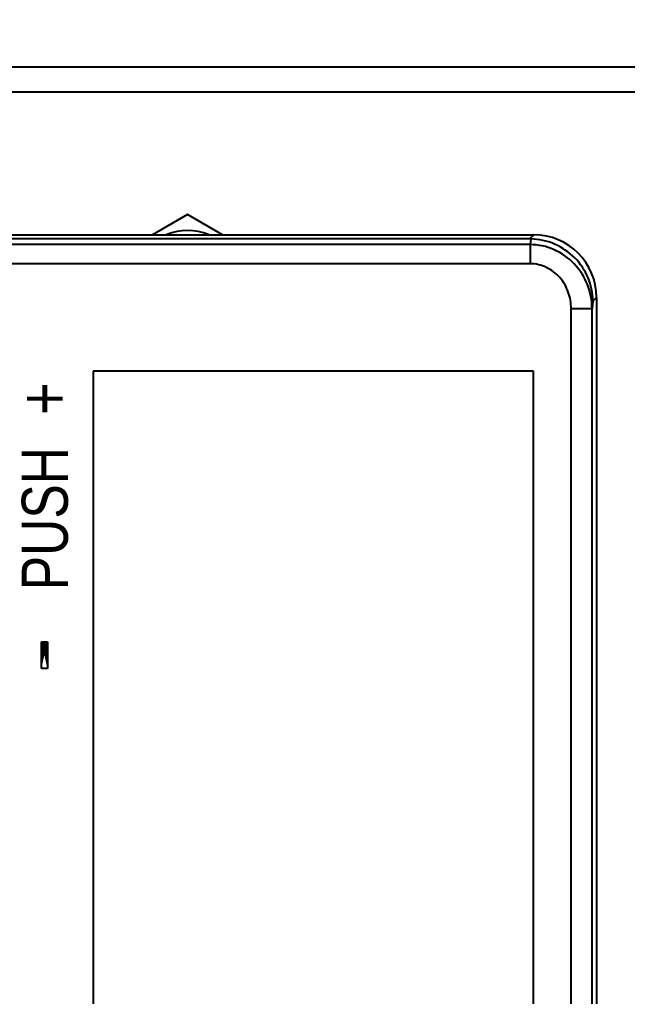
# Model space of a CAD drawing. Header units: millimetres. Extents: x -1493 to -686, y 1310 to 1867.
# Drawn here: x -1089.57 to -1060.57, y 1739.67 to 1786.26 of the extents above; entities that cross this region are included whole.
import ezdxf

# ---------------------------------------------------------------- set-up
doc = ezdxf.new("R2010")
doc.units = ezdxf.units.MM
doc.header["$PDMODE"] = 3
doc.header["$PDSIZE"] = 1.5
doc.linetypes.add('HIDDEN', pattern=[3.525, 2.35, -1.175])
doc.layers.get('0').update_dxf_attribs({"linetype": 'CONTINUOUS'})
doc.layers.get('Defpoints').update_dxf_attribs({"linetype": 'CONTINUOUS'})
for name, color, linetype in [('1', 252, 'HIDDEN'), ('CV', 6, 'CONTINUOUS'), ('Dim', 1, 'CONTINUOUS')]:
    doc.layers.add(name, color=color, linetype=linetype)
doc.styles.add('MODE', font='arialbd.ttf', dxfattribs={"width": 0.8})
doc.styles.add('OMI-1', font='arial.ttf', dxfattribs={"oblique": 1})
doc.styles.get("Standard").update_dxf_attribs({"font": '', "width": 0.8, "height": 2})
doc.styles.get('Standard').set_extended_font_data('Gulim')
doc.dimstyles.new('1', dxfattribs={"dimtxt": 4, "dimasz": 2.5, "dimexe": 0.8, "dimexo": 0.3, "dimgap": 0.5, "dimtad": 1, "dimtoh": 1, "dimdec": 1, "dimzin": 0, "dimdsep": 46, "dimtxsty": 'OMI-1', "dimcen": 0, "dimclrd": 256, "dimclre": 256, "dimclrt": 256, "dimadec": 0, "dimazin": 0, "dimtfac": 0.8, "dimtdec": 1, "dimtix": 1, "dimtmove": 0, "dimatfit": 3, "dimfxl": 1, "dimtolj": 1, "dimtzin": 0, "dimarcsym": 0})

# ---------------------------------------------------------------- blocks, each defined once
blk = doc.blocks.new('*D25')
at = {"layer": 'Defpoints', "color": 0, "transparency": 16777216}
for p in [(-1022.561, 1803.453), (-1259.861, 1773.493), (-1022.561, 1773.493)]:
    blk.add_point(p, dxfattribs=at)
at = {"layer": 'Dim', "lineweight": -2, "transparency": 16777216}
for p, q in [((-1259.861, 1773.793), (-1259.861, 1804.253)), ((-1022.561, 1773.793), (-1022.561, 1804.253)), ((-1257.361, 1803.453), (-1025.061, 1803.453))]:
    blk.add_line(p, q, dxfattribs=at)
at = {"layer": 'Dim', "transparency": 16777216}
for points in [[(-1257.361, 1803.87), (-1257.361, 1803.036), (-1259.861, 1803.453)], [(-1025.061, 1803.036), (-1025.061, 1803.87), (-1022.561, 1803.453)]]:
    blk.add_solid(points, dxfattribs=at)
at = {"layer": 'Dim', "transparency": 16777216, "insert": (-1141.211, 1805.997), "char_height": 4, "attachment_point": 5, "style": 'OMI-1'}
blk.add_mtext('\\A1;237.3', dxfattribs=at)

msp = doc.modelspace()

# ---------------------------------------------------------------- linework, layer by layer
at = {"color": 7, "linetype": 'Continuous'}
for p, q in [((-1037.461, 1783.993), (-1244.661, 1783.993)), ((-1038.661, 1782.793), (-1243.461, 1782.793)), ((-1081.551, 1776.957), (-1083.221, 1775.993)), ((-1079.882, 1775.993), (-1081.551, 1776.957)), ((-1065.243, 1775.794), (-1096.727, 1775.794)), ((-1096.527, 1775.993), (-1065.044, 1775.993)), ((-1065.243, 1775.794), (-1065.044, 1775.993)), ((-1065.187, 1775.793), (-1065.219, 1775.524)), ((-1065.219, 1775.524), (-1096.376, 1775.524)), ((-1065.219, 1775.524), (-1065.219, 1774.61)), ((-1065.219, 1774.61), (-1096.376, 1774.61)), ((-1062.218, 1772.827), (-1062.26, 1772.468)), ((-1062.218, 1772.827), (-1062.048, 1772.997)), ((-1062.048, 1772.997), (-1062.048, 1700.989)), ((-1063.259, 1701.519), (-1063.259, 1772.468)), ((-1063.259, 1772.468), (-1062.26, 1772.468)), ((-1062.26, 1701.519), (-1062.26, 1772.468)), ((-1086.061, 1769.493), (-1086.061, 1704.493)), ((-1065.061, 1769.493), (-1086.061, 1769.493)), ((-1065.061, 1704.493), (-1065.061, 1769.493))]:
    msp.add_line(p, q, dxfattribs=at)
msp.add_arc((-1081.551, 1773.493), 2.7, 68.2748, 111.7252, dxfattribs=at)
for centre, major_axis, ratio, start_param, end_param in [((-1065.652, 1772.389), (1.457, 3.18), 0.836259, 0.347356, 0.365906), ((-1065.052, 1772.989), (2.127, 2.127), 0.997265, -0.784029, 0.784029)]:
    msp.add_ellipse(centre, major_axis=major_axis, ratio=ratio, start_param=start_param, end_param=end_param, dxfattribs=at)
for points, knots in [([(-1062.218, 1772.827), (-1062.223, 1773.206), (-1062.383, 1773.974), (-1063.04, 1774.949), (-1064.02, 1775.616), (-1064.799, 1775.785), (-1065.187, 1775.793)], [0, 0, 0, 0, 0.246643, 0.495762, 0.747358, 1, 1, 1, 1]), ([(-1062.26, 1772.468), (-1062.263, 1772.857), (-1062.413, 1773.643), (-1063.054, 1774.656), (-1064.036, 1775.353), (-1064.827, 1775.521), (-1065.219, 1775.524)], [0, 0, 0, 0, 0.24917, 0.498853, 0.749216, 1, 1, 1, 1]), ([(-1063.259, 1772.468), (-1063.259, 1772.735), (-1063.35, 1773.275), (-1063.759, 1773.985), (-1064.411, 1774.489), (-1064.952, 1774.61), (-1065.219, 1774.61)], [0, 0, 0, 0, 0.250326, 0.50044, 0.750303, 1, 1, 1, 1])]:
    msp.add_open_spline(points, degree=3, knots=knots, dxfattribs=at)
at = {"layer": '1', "color": 0, "const_width": 0.288, "flags": 128}
msp.add_lwpolyline([(-1088.385, 1755.304), (-1088.385, 1756.579)], close=True, dxfattribs=at)
at = {"layer": '1', "color": 0}
msp.add_lwpolyline([(-1088.528, 1755.304), (-1088.528, 1756.579), (-1088.242, 1756.579), (-1088.242, 1755.304)], close=True, dxfattribs=at)

# ---------------------------------------------------------------- texts
at = {"layer": '1', "color": 0, "insert": (-1089.6, 1767.398), "char_height": 2.4, "width": 16.52044, "attachment_point": 1, "rotation": 90}
msp.add_mtext('{\\fArial|b0|i0|c0|p34;+}', dxfattribs=at)
at = {"layer": 'CV', "color": 0, "insert": (-1089.465, 1759.038), "char_height": 2.2, "width": 13.76704, "attachment_point": 1, "rotation": 90, "style": 'MODE'}
msp.add_mtext('{\\fArial|b0|i0|c0|p34;PUSH}', dxfattribs=at)

# ---------------------------------------------------------------- dimensions: what is measured, and where the dimension line sits
at = {"layer": 'Dim'}
dim = msp.add_linear_dim(base=(-1022.561, 1803.453), p1=(-1259.861, 1773.493), p2=(-1022.561, 1773.493), dimstyle='1', dxfattribs=at)
dim.commit()
dim.dimension.update_dxf_attribs({"geometry": '*D25', "text_midpoint": (-1141.211, 1805.997)})

doc.saveas('drawing.dxf')
